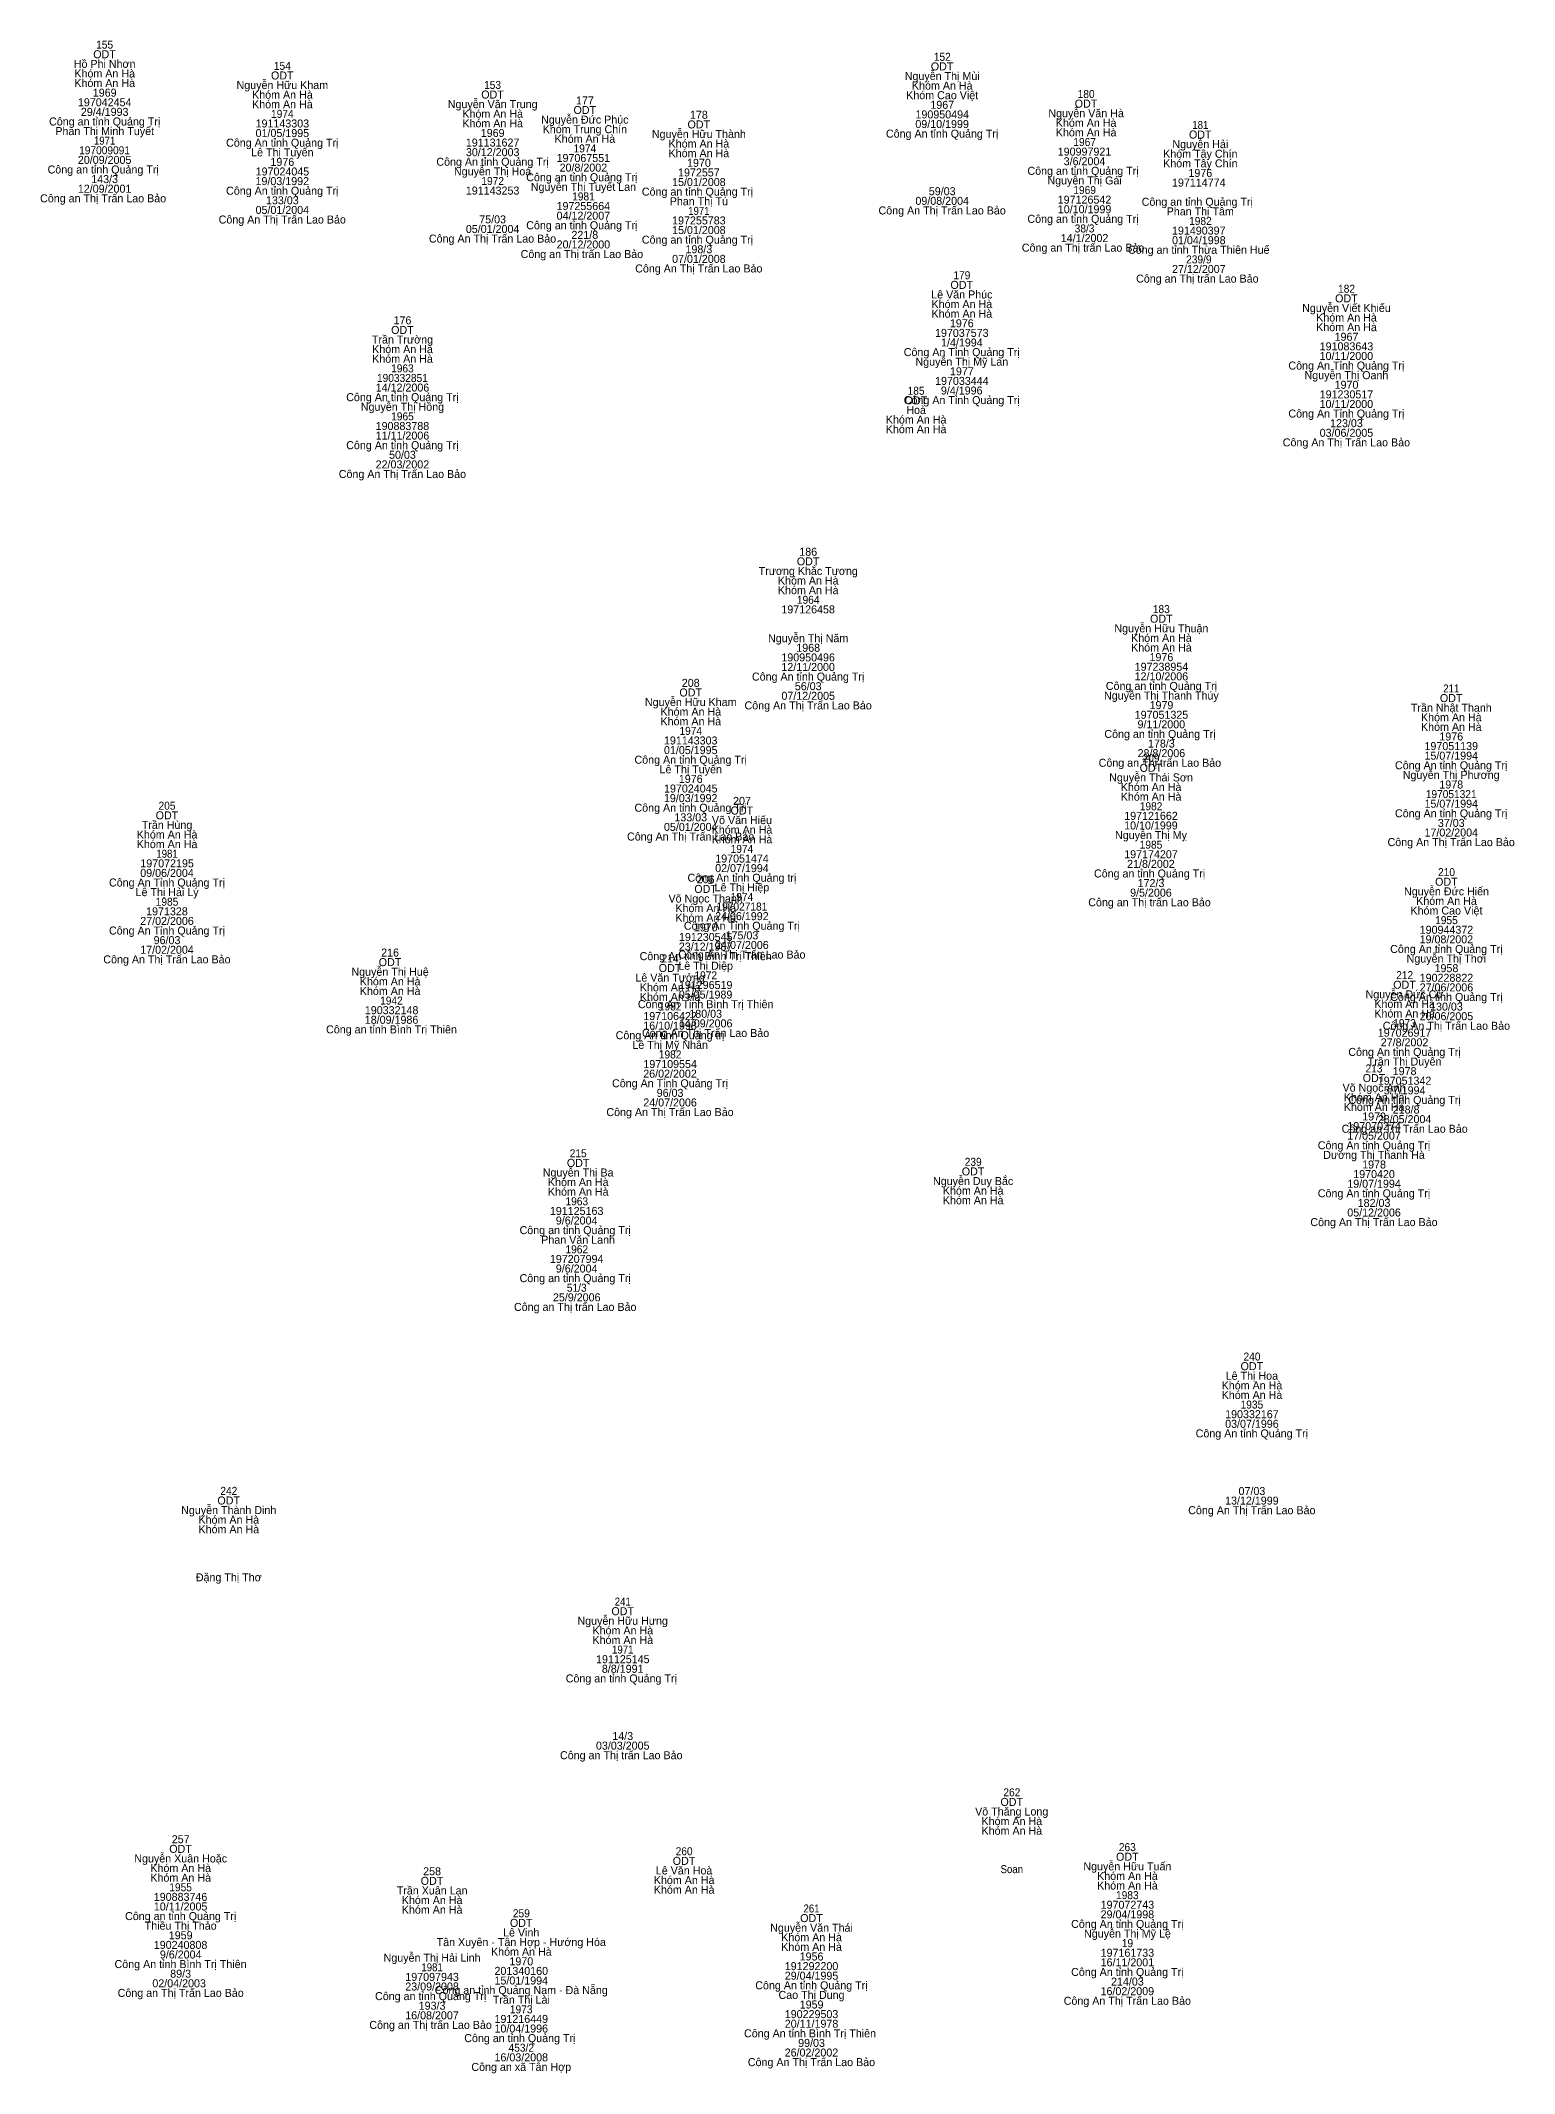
# Model space of a CAD drawing. Header units: metres. Extents: x 536493 to 536999, y 1836994 to 1837506.
# Drawn here: x 536888.7 to 536999.2, y 1837157.2 to 1837309.6 of the extents above; entities that cross this region are included whole.
import ezdxf
from ezdxf.enums import TextEntityAlignment as Align

# ---------------------------------------------------------------- set-up
doc = ezdxf.new("R2010")
doc.units = ezdxf.units.M
doc.header["$LTSCALE"] = 0.24
doc.layers.add('1', color=7, linetype='Continuous')

msp = doc.modelspace()

# ---------------------------------------------------------------- texts
at = {"layer": '1'}
for s, p in [('Hồ Phi Nhơn', (536893.51, 1837307.52)), ('ODT', (536893.505, 1837308.24)), ('Khóm An Hà', (536893.515, 1837306.8)), ('Khóm An Hà', (536893.515, 1837306.08)), ('Nguyễn Hữu Kham', (536906.84, 1837305.93)), ('ODT', (536906.835, 1837306.65)), ('Nguyễn Thị Mùi', (536956.33, 1837306.61)), ('ODT', (536956.325, 1837307.33)), ('197042454', (536893.515, 1837304.64)), ('1969', (536893.515, 1837305.36)), ('Khóm An Hà', (536906.845, 1837305.21)), ('Khóm An Hà', (536906.845, 1837304.49)), ('Nguyễn Văn Trung', (536922.615, 1837304.5)), ('ODT', (536922.605, 1837305.22)), ('177', (536929.535, 1837304.78)), ('Khóm Cao Việt', (536956.33, 1837305.17)), ('Khóm An Hà', (536956.335, 1837305.89)), ('ODT', (536967.115, 1837304.54)), ('Công an tỉnh Quảng Trị', (536893.515, 1837303.2)), ('29/4/1993', (536893.515, 1837303.92)), ('191143303', (536906.84, 1837303.05)), ('Khóm An Hà', (536922.615, 1837303.78)), ('Khóm An Hà', (536922.615, 1837303.06)), ('Nguyễn Đức Phúc', (536929.525, 1837303.34)), ('ODT', (536929.525, 1837304.06)), ('ODT', (536938.075, 1837302.98)), ('178', (536938.08, 1837303.7)), ('09/10/1999', (536956.325, 1837303.01)), ('190950494', (536956.335, 1837303.73)), ('1967', (536956.335, 1837304.45)), ('Nguyễn Văn Hà', (536967.125, 1837303.82)), ('Khóm An Hà', (536967.125, 1837303.1)), ('Phan Thị Minh Tuyết', (536893.515, 1837302.48)), ('Công An tỉnh Quảng Trị', (536906.835, 1837301.61)), ('01/05/1995', (536906.84, 1837302.33)), ('191131627', (536922.61, 1837301.62)), ('1969', (536922.615, 1837302.34)), ('Khóm Trung Chín', (536929.53, 1837302.62)), ('Khóm An Hà', (536929.535, 1837301.9)), ('Nguyễn Hữu Thành', (536938.08, 1837302.26)), ('Khóm An Hà', (536938.085, 1837301.54)), ('Công An tỉnh Quảng Trị', (536956.325, 1837302.29)), ('Khóm An Hà', (536967.125, 1837302.38)), ('Nguyễn Hải', (536975.69, 1837301.5)), ('ODT', (536975.685, 1837302.22)), ('20/09/2005', (536893.51, 1837300.32)), ('Lê Thị Tuyến', (536906.84, 1837300.89)), ('1976', (536906.84, 1837300.17)), ('Công An tỉnh Quảng Trị', (536922.605, 1837300.18)), ('30/12/2003', (536922.615, 1837300.9)), ('197067551 ', (536929.525, 1837300.46)), ('Khóm An Hà', (536938.085, 1837300.82)), ('1970', (536938.085, 1837300.1)), ('190997921 ', (536967.115, 1837300.94)), ('3/6/2004 ', (536967.115, 1837300.22)), ('Khóm Tây Chín', (536975.69, 1837300.78)), ('Khóm Tây Chín', (536975.69, 1837300.06)), ('Công an tỉnh Quảng Trị ', (536893.515, 1837299.6)), ('143/3', (536893.51, 1837298.88)), ('19/03/1992', (536906.835, 1837298.73)), ('197024045', (536906.845, 1837299.45)), ('Nguyễn Thị Hoá', (536922.61, 1837299.46)), ('Công an tỉnh Quảng Trị  ', (536929.525, 1837299.02)), ('Nguyễn Thị Tuyết Lan ', (536929.535, 1837298.3)), ('20/8/2002 ', (536929.53, 1837299.74)), ('15/01/2008', (536938.08, 1837298.66)), ('1972557', (536938.08, 1837299.38)), ('Công an tỉnh Quảng Trị  ', (536967.115, 1837299.5)), ('Nguyễn Thị Gái ', (536967.12, 1837298.78)), ('197114774 ', (536975.685, 1837298.62)), ('1976', (536975.69, 1837299.34)), ('Công an Thị Trấn Lao Bảo ', (536893.51, 1837297.44)), ('12/09/2001', (536893.51, 1837298.16)), ('Công An tỉnh Quảng Trị', (536906.835, 1837298.01)), ('133/03', (536906.84, 1837297.29)), ('191143253', (536922.61, 1837298.02)), ('197255664 ', (536929.525, 1837296.86)), ('Công an tỉnh Quảng Trị ', (536938.085, 1837297.94)), ('Phan Thị Tú', (536938.08, 1837297.22)), ('09/08/2004', (536956.33, 1837297.25)), ('59/03', (536956.33, 1837297.97)), ('197126542 ', (536967.115, 1837297.34)), ('Công an tỉnh Quảng Trị  ', (536975.685, 1837297.18)), ('Công An Thị Trấn Lao Bảo', (536906.835, 1837295.85)), ('05/01/2004', (536906.84, 1837296.57)), ('75/03', (536922.61, 1837295.86)), ('Công an tỉnh Quảng Trị  ', (536929.525, 1837295.42)), ('04/12/2007 ', (536929.53, 1837296.14)), ('197255783', (536938.08, 1837295.78)), ('Công An Thị Trấn Lao Bảo', (536956.325, 1837296.53)), ('Công an tỉnh Quảng Trị  ', (536967.115, 1837295.9)), ('10/10/1999 ', (536967.12, 1837296.62)), ('Phan Thị Tâm', (536975.685, 1837296.46)), ('Công An Thị Trấn Lao Bảo', (536922.605, 1837294.42)), ('05/01/2004', (536922.61, 1837295.14)), ('20/12/2000 ', (536929.53, 1837293.98)), ('221/8', (536929.525, 1837294.7)), ('Công an tỉnh Quảng Trị ', (536938.085, 1837294.34)), ('15/01/2008', (536938.08, 1837295.06)), ('Công an Thị trấn Lao Bảo  ', (536967.12, 1837293.74)), ('14/1/2002 ', (536967.12, 1837294.46)), ('01/04/1998 ', (536975.69, 1837294.3)), ('191490397 ', (536975.685, 1837295.02)), ('Công an Thị trấn Lao Bảo  ', (536929.53, 1837293.26)), ('07/01/2008', (536938.08, 1837292.9)), ('198/3', (536938.08, 1837293.62)), ('Công an tỉnh Thừa Thiên Huế ', (536975.685, 1837293.58)), ('Công An Thị Trấn Lao Bảo', (536938.075, 1837292.18)), ('ODT', (536957.795, 1837290.95)), ('Công an Thị trấn Lao Bảo  ', (536975.69, 1837291.42)), ('27/12/2007 ', (536975.69, 1837292.14)), ('Lê Văn Phúc', (536957.805, 1837290.23)), ('Khóm An Hà', (536957.805, 1837289.51)), ('Nguyễn Viết Khiếu', (536986.65, 1837289.22)), ('ODT', (536986.645, 1837289.94)), ('176', (536915.85, 1837288.29)), ('Khóm An Hà', (536957.805, 1837288.79)), ('1976', (536957.8, 1837288.07)), ('Khóm An Hà', (536986.655, 1837288.5)), ('Khóm An Hà', (536986.655, 1837287.78)), ('Trần Trường', (536915.85, 1837286.85)), ('Khóm An Hà', (536915.855, 1837286.13)), ('ODT', (536915.845, 1837287.57)), ('197037573', (536957.8, 1837287.35)), ('1/4/1994', (536957.805, 1837286.63)), ('191083643', (536986.65, 1837286.34)), ('1967', (536986.655, 1837287.06)), ('Khóm An Hà', (536915.855, 1837285.41)), ('Công An Tỉnh Quảng Trị', (536957.795, 1837285.91)), ('Nguyễn Thị Mỹ Lan', (536957.805, 1837285.19)), ('Công An Tỉnh Quảng Trị', (536986.645, 1837284.9)), ('10/11/2000', (536986.645, 1837285.62)), ('14/12/2006', (536915.85, 1837283.25)), ('197033444', (536957.805, 1837283.75)), ('1977', (536957.805, 1837284.47)), ('Nguyễn Thị Oanh', (536986.65, 1837284.18)), ('1970', (536986.655, 1837283.46)), ('Công An tỉnh Quảng Trị', (536915.845, 1837282.53)), ('Nguyễn Thị Hồng', (536915.85, 1837281.81)), ('Công An Tỉnh Quảng Trị', (536957.795, 1837282.31)), ('ODT', (536954.365, 1837282.29)), ('Hoà', (536954.375, 1837281.57)), ('9/4/1996', (536957.795, 1837283.03)), ('10/11/2000', (536986.645, 1837282.02)), ('191230517', (536986.65, 1837282.74)), ('190883788', (536915.845, 1837280.37)), ('Khóm An Hà', (536954.375, 1837280.85)), ('Khóm An Hà', (536954.375, 1837280.13)), ('Công An Tỉnh Quảng Trị', (536986.645, 1837281.3)), ('123/03', (536986.65, 1837280.58)), ('Công An tỉnh Quảng Trị', (536915.845, 1837278.93)), ('11/11/2006', (536915.85, 1837279.65)), ('Công An Thị Trấn Lao Bảo', (536986.645, 1837279.14)), ('03/06/2005', (536986.65, 1837279.86)), ('22/03/2002', (536915.845, 1837277.49)), ('50/03', (536915.85, 1837278.21)), ('Công An Thị Trấn Lao Bảo', (536915.845, 1837276.77)), ('186', (536946.28, 1837270.94)), ('Trương Khắc Tương', (536946.285, 1837269.5)), ('ODT', (536946.275, 1837270.22)), ('Khóm An Hà', (536946.285, 1837268.78)), ('Khóm An Hà', (536946.285, 1837268.06)), ('197126458', (536946.275, 1837266.62)), ('Nguyễn Hữu Thuận', (536972.77, 1837265.2)), ('ODT', (536972.765, 1837265.92)), ('Nguyễn Thị Năm', (536946.275, 1837264.46)), ('1968', (536946.28, 1837263.74)), ('Khóm An Hà', (536972.775, 1837264.48)), ('Khóm An Hà', (536972.775, 1837263.76)), ('190950496', (536946.275, 1837263.02)), ('12/11/2000', (536946.275, 1837262.3)), ('197238954', (536972.775, 1837262.32)), ('1976', (536972.77, 1837263.04)), ('ODT', (536937.465, 1837260.39)), ('208', (536937.47, 1837261.11)), ('Công An tỉnh Quảng Trị', (536946.275, 1837261.58)), ('56/03', (536946.28, 1837260.86)), ('Nguyễn Thị Thanh Thúy', (536972.77, 1837260.16)), ('Công an tỉnh Quảng Trị', (536972.775, 1837260.88)), ('12/10/2006', (536972.77, 1837261.6)), ('Nguyễn Hữu Kham', (536937.47, 1837259.67)), ('Khóm An Hà', (536937.475, 1837258.95)), ('Công An Thị Trấn Lao Bảo', (536946.275, 1837259.42)), ('07/12/2005', (536946.28, 1837260.14)), ('1979', (536972.775, 1837259.44)), ('Trần Nhật Thanh', (536994.515, 1837259.25)), ('ODT', (536994.505, 1837259.97)), ('Khóm An Hà', (536937.475, 1837258.23)), ('Công an tỉnh Quảng Trị ', (536972.775, 1837257.28)), ('197051325', (536972.775, 1837258.72)), ('9/11/2000', (536972.765, 1837258)), ('Khóm An Hà', (536994.515, 1837258.53)), ('Khóm An Hà', (536994.515, 1837257.81)), ('01/05/1995', (536937.47, 1837256.07)), ('191143303', (536937.47, 1837256.79)), ('28/8/2006', (536972.77, 1837255.84)), ('178/3', (536972.77, 1837256.56)), ('197051139', (536994.51, 1837256.37)), ('1976', (536994.51, 1837257.09)), ('Công An tỉnh Quảng Trị', (536937.465, 1837255.35)), ('Lê Thị Tuyến', (536937.47, 1837254.63)), ('Công an Thị trấn Lao Bảo ', (536972.77, 1837255.12)), ('Nguyễn Thái Sơn', (536971.995, 1837254.02)), ('ODT', (536971.985, 1837254.74)), ('Công An tỉnh Quảng Trị', (536994.505, 1837254.93)), ('Nguyễn Thị Phương', (536994.505, 1837254.21)), ('15/07/1994', (536994.51, 1837255.65)), ('197024045', (536937.475, 1837253.19)), ('1976', (536937.47, 1837253.91)), ('Khóm An Hà', (536971.995, 1837253.3)), ('1978', (536994.51, 1837253.49)), ('ODT', (536898.185, 1837251.18)), ('Công An tỉnh Quảng Trị', (536937.465, 1837251.75)), ('19/03/1992', (536937.465, 1837252.47)), ('ODT', (536941.305, 1837251.54)), ('207', (536941.315, 1837252.26)), ('Khóm An Hà', (536971.995, 1837252.58)), ('197121662', (536971.99, 1837251.14)), ('Công An tỉnh Quảng Trị', (536994.505, 1837251.33)), ('15/07/1994', (536994.51, 1837252.05)), ('Khóm An Hà', (536898.195, 1837249.74)), ('Trần Hùng', (536898.19, 1837250.46)), ('Công An Thị Trấn Lao Bảo', (536937.465, 1837249.59)), ('05/01/2004', (536937.47, 1837250.31)), ('133/03', (536937.47, 1837251.03)), ('Võ Văn Hiếu', (536941.31, 1837250.82)), ('Khóm An Hà', (536941.315, 1837250.1)), ('Nguyễn Thị Mỵ', (536971.99, 1837249.7)), ('10/10/1999', (536971.985, 1837250.42)), ('17/02/2004', (536994.51, 1837249.89)), ('37/03', (536994.51, 1837250.61)), ('Khóm An Hà', (536898.195, 1837249.02)), ('Khóm An Hà', (536941.315, 1837249.38)), ('197174207', (536971.99, 1837248.26)), ('Công An Thị Trấn Lao Bảo', (536994.505, 1837249.17)), ('09/06/2004', (536898.19, 1837246.86)), ('197072195', (536898.195, 1837247.58)), ('Công An tỉnh Quảng trị', (536941.31, 1837246.5)), ('02/07/1994', (536941.31, 1837247.22)), ('197051474', (536941.315, 1837247.94)), ('Công an tỉnh Quảng Trị ', (536971.995, 1837246.82)), ('21/8/2002', (536971.985, 1837247.54)), ('Công An Tỉnh Quảng Trị', (536898.185, 1837246.14)), ('Lê Thị Hải Lý', (536898.195, 1837245.42)), ('ODT', (536938.585, 1837245.66)), ('206', (536938.59, 1837246.38)), ('Lê Thị Hiệp', (536941.31, 1837245.78)), ('9/5/2006', (536971.985, 1837245.38)), ('172/3', (536971.99, 1837246.1)), ('Nguyễn Đức Hiến', (536994.155, 1837245.48)), ('ODT', (536994.145, 1837246.2)), ('1971328', (536898.185, 1837243.98)), ('Võ Ngọc Thạnh', (536938.59, 1837244.94)), ('Khóm An Hà', (536938.595, 1837244.22)), ('Khóm An Hà', (536938.595, 1837243.5)), ('24/06/1992', (536941.305, 1837243.62)), ('Công an Thị trấn Lao Bảo ', (536971.99, 1837244.66)), ('Khóm Cao Việt', (536994.15, 1837244.04)), ('Khóm An Hà', (536994.155, 1837244.76)), ('Công An Tỉnh Quảng Trị', (536898.185, 1837242.54)), ('27/02/2006', (536898.19, 1837243.26)), ('191230545', (536938.595, 1837242.06)), ('Công An Tỉnh Quảng Trị', (536941.305, 1837242.9)), ('1970', (536938.595, 1837242.78)), ('175/03', (536941.31, 1837242.18)), ('190944372', (536994.15, 1837242.6)), ('17/02/2004', (536898.19, 1837241.1)), ('96/03', (536898.19, 1837241.82)), ('216', (536914.92, 1837240.89)), ('Công An tỉnh Bình Trị Thiên', (536938.585, 1837240.62)), ('Công An Thị Trấn Lao Bảo', (536941.305, 1837240.74)), ('23/12/1987', (536938.585, 1837241.34)), ('24/07/2006', (536941.31, 1837241.46)), ('Công An tỉnh Quảng Trị', (536994.145, 1837241.16)), ('Nguyễn Thị Thơi', (536994.145, 1837240.44)), ('19/08/2002', (536994.145, 1837241.88)), ('Công An Thị Trấn Lao Bảo', (536898.185, 1837240.38)), ('Nguyễn Thị Huệ', (536914.92, 1837239.45)), ('ODT', (536914.915, 1837240.17)), ('Lê Văn Tưởng', (536935.925, 1837239.01)), ('ODT', (536935.915, 1837239.73)), ('Lê Thị Diệp', (536938.59, 1837239.9)), ('190228822', (536994.15, 1837239)), ('1958', (536994.15, 1837239.72)), ('Khóm An Hà', (536914.925, 1837238.73)), ('Khóm An Hà', (536914.925, 1837238.01)), ('Khóm An Hà', (536935.925, 1837238.29)), ('Khóm An Hà', (536935.925, 1837237.57)), ('05/05/1989', (536938.585, 1837237.74)), ('191296519', (536938.59, 1837238.46)), ('Nguyễn Đức Cử', (536991.005, 1837237.76)), ('Công An tỉnh Quảng Trị', (536994.145, 1837237.56)), ('ODT', (536991.005, 1837238.48)), ('27/06/2006', (536994.15, 1837238.28)), (' 18/09/1986', (536914.92, 1837235.85)), (' 190332148', (536914.925, 1837236.57)), ('Công An Tỉnh Bình Trị Thiên', (536938.59, 1837237.02)), ('197106422', (536935.92, 1837236.13)), ('180/03', (536938.59, 1837236.3)), ('Khóm An Hà', (536991.015, 1837237.04)), ('Khóm An Hà', (536991.015, 1837236.32)), ('20/06/2005', (536994.15, 1837236.12)), ('130/03', (536994.15, 1837236.84)), (' Công an tỉnh Bình Trị Thiên', (536914.915, 1837235.13)), ('Công An tỉnh Quảng trị', (536935.92, 1837234.69)), ('Công An Thị Trấn Lao Bảo', (536938.585, 1837234.86)), ('16/10/1998', (536935.92, 1837235.41)), ('14/09/2006', (536938.59, 1837235.58)), ('197026917', (536991.01, 1837234.88)), ('Công An Thị Trấn Lao Bảo', (536994.145, 1837235.4)), ('Lê Thị Mỹ Nhân', (536935.925, 1837233.97)), ('Công An tỉnh Quảng Trị', (536991.005, 1837233.44)), ('27/8/2002', (536991.005, 1837234.16)), ('26/02/2002', (536935.915, 1837231.81)), ('197109554', (536935.925, 1837232.53)), ('ODT', (536988.715, 1837231.48)), ('Trần Thị Duyên', (536991.01, 1837232.72)), ('1978', (536991.01, 1837232)), ('Công An Tỉnh Quảng Trị', (536935.915, 1837231.09)), ('96/03', (536935.92, 1837230.37)), ('Võ Ngọc Anh', (536988.72, 1837230.76)), ('Khóm An Hà', (536988.725, 1837230.04)), ('Công An tỉnh Quảng Trị', (536991.005, 1837229.84)), ('197051342', (536991.01, 1837231.28)), ('5/7/1994', (536991.015, 1837230.56)), ('Công An Thị Trấn Lao Bảo', (536935.915, 1837228.93)), ('24/07/2006', (536935.92, 1837229.65)), ('Khóm An Hà', (536988.725, 1837229.32)), ('1979', (536988.725, 1837228.6)), ('28/05/2004', (536991.01, 1837228.4)), (' 218/8', (536991.015, 1837229.12)), ('Công an Thị Trấn Lao Bảo', (536991.015, 1837227.68)), ('17/05/2007', (536988.715, 1837227.16)), ('197070274', (536988.725, 1837227.88)), ('Công An tỉnh Quảng Trị', (536988.715, 1837226.44)), ('Dương Thị Thanh Hà', (536988.715, 1837225.72)), ('Nguyễn Thị Ba', (536929.025, 1837224.4)), ('Khóm An Hà', (536929.035, 1837223.68)), ('ODT', (536929.025, 1837225.12)), ('Nguyễn Duy Bắc', (536958.65, 1837223.76)), ('ODT', (536958.645, 1837224.48)), ('1970420', (536988.72, 1837224.28)), ('1978', (536988.72, 1837225)), ('Khóm An Hà', (536929.035, 1837222.96)), ('Khóm An Hà', (536958.655, 1837223.04)), ('Khóm An Hà', (536958.655, 1837222.32)), ('Công An tỉnh Quảng Trị', (536988.715, 1837222.84)), ('19/07/1994', (536988.72, 1837223.56)), ('191125163 ', (536929.025, 1837221.52)), ('9/6/2004 ', (536929.025, 1837220.8)), ('Công An Thị Trấn Lao Bảo', (536988.715, 1837220.68)), ('05/12/2006', (536988.72, 1837221.4)), ('182/03', (536988.72, 1837222.12)), ('Công an tỉnh Quảng Trị  ', (536929.025, 1837220.08)), ('Phan Văn Lanh', (536929.025, 1837219.36)), ('197207994 ', (536929.025, 1837217.92)), ('Công an tỉnh Quảng Trị  ', (536929.025, 1837216.48)), ('9/6/2004 ', (536929.025, 1837217.2)), ('25/9/2006 ', (536929.03, 1837215.04)), ('Công an Thị trấn Lao Bảo  ', (536929.03, 1837214.32)), ('Khóm An Hà', (536979.565, 1837208.44)), ('Lê Thị Hoa', (536979.555, 1837209.16)), ('ODT', (536979.555, 1837209.88)), ('Khóm An Hà', (536979.565, 1837207.72)), ('03/07/1996', (536979.56, 1837205.56)), ('190332167', (536979.56, 1837206.28)), ('Công An tỉnh Quảng Trị', (536979.555, 1837204.84)), ('ODT', (536902.815, 1837199.81)), ('13/12/1999', (536979.555, 1837199.8)), ('07/03', (536979.56, 1837200.52)), ('Nguyễn Thành Dinh', (536902.82, 1837199.09)), ('Khóm An Hà', (536902.825, 1837198.37)), ('Công An Thị Trấn Lao Bảo', (536979.555, 1837199.08)), ('Khóm An Hà', (536902.825, 1837197.65)), ('Đặng Thị Thơ', (536902.82, 1837194.05)), ('Nguyễn Hữu Hưng', (536932.365, 1837190.79)), ('ODT', (536932.365, 1837191.51)), ('Khóm An Hà', (536932.375, 1837190.07)), ('Khóm An Hà', (536932.375, 1837189.35)), ('191125145', (536932.375, 1837187.91)), ('8/8/1991', (536932.365, 1837187.19)), ('Công an tỉnh Quảng Trị ', (536932.375, 1837186.47)), ('03/03/2005', (536932.37, 1837181.43)), ('14/3', (536932.37, 1837182.15)), ('Công an Thị trấn Lao Bảo ', (536932.37, 1837180.71)), ('Võ Thăng Long', (536961.545, 1837176.49)), ('ODT', (536961.545, 1837177.21)), ('Khóm An Hà', (536961.555, 1837175.77)), ('Khóm An Hà', (536961.555, 1837175.05)), ('ODT', (536899.205, 1837173.69)), ('257', (536899.215, 1837174.41)), ('Nguyễn Xuân Hoặc', (536899.215, 1837172.97)), ('Khóm An Hà', (536899.215, 1837172.25)), ('258', (536918.07, 1837172.01)), ('Lê Văn Hoà', (536936.97, 1837172.07)), ('ODT', (536936.965, 1837172.79)), ('Nguyễn Hữu Tuấn', (536970.22, 1837172.38)), ('ODT', (536970.215, 1837173.1)), ('Khóm An Hà', (536899.215, 1837171.53)), ('Trần Xuân Lạn', (536918.075, 1837170.57)), ('ODT', (536918.065, 1837171.29)), ('Khóm An Hà', (536936.975, 1837171.35)), ('Khóm An Hà', (536936.975, 1837170.63)), ('Khóm An Hà', (536970.225, 1837171.66)), ('Khóm An Hà', (536970.225, 1837170.94)), ('190883746', (536899.205, 1837170.09)), ('10/11/2005', (536899.21, 1837169.37)), ('Khóm An Hà', (536918.075, 1837169.85)), ('Khóm An Hà', (536918.075, 1837169.13)), ('197072743', (536970.22, 1837169.5)), ('Công an tỉnh Quảng Trị', (536899.215, 1837168.65)), ('Thiều Thị Thảo', (536899.215, 1837167.93)), ('Lê Vinh', (536924.755, 1837167.42)), ('ODT', (536924.755, 1837168.14)), ('Nguyễn Văn Thái', (536946.53, 1837167.78)), ('ODT', (536946.525, 1837168.5)), ('Công An tỉnh Quảng Trị', (536970.215, 1837168.06)), ('Nguyễn Thị Mỹ Lệ', (536970.225, 1837167.34)), ('29/04/1998', (536970.22, 1837168.78)), ('190240808', (536899.205, 1837166.49)), ('9/6/2004', (536899.215, 1837165.77)), ('1959', (536899.215, 1837167.21)), ('Tân Xuyên - Tân Hợp - Hướng Hóa', (536924.76, 1837166.7)), ('Khóm An Hà', (536924.765, 1837165.98)), ('Khóm An Hà', (536946.535, 1837167.06)), ('Khóm An Hà', (536946.535, 1837166.34)), ('197161733', (536970.22, 1837165.9)), ('Công An tỉnh Bình Trị Thiên', (536899.205, 1837165.05)), ('89/3', (536899.21, 1837164.33)), ('Nguyễn Thị Hải Linh', (536918.07, 1837165.53)), ('201340160', (536924.76, 1837164.54)), ('1970', (536924.765, 1837165.26)), ('191292200', (536946.53, 1837164.9)), ('1956', (536946.53, 1837165.62)), ('Công An tỉnh Quảng Trị', (536970.215, 1837164.46)), ('16/11/2001', (536970.22, 1837165.18)), ('Công an Thị Trấn Lao Bảo', (536899.215, 1837162.89)), ('02/04/2003 ', (536899.21, 1837163.61)), ('23/09/2008', (536918.07, 1837163.37)), ('197097943', (536918.07, 1837164.09)), ('Công an tỉnh Quảng Nam - Đà Nẵng', (536924.76, 1837163.1)), ('15/01/1994', (536924.76, 1837163.82)), ('Công An tỉnh Quảng Trị', (536946.525, 1837163.46)), ('Cao Thị Dung', (536946.53, 1837162.74)), ('29/04/1995', (536946.53, 1837164.18)), ('16/02/2009', (536970.215, 1837163.02)), ('214/03', (536970.22, 1837163.74)), ('Công an tỉnh Quảng Trị ', (536918.075, 1837162.65)), ('16/08/2007', (536918.065, 1837161.21)), ('193/3', (536918.07, 1837161.93)), ('Trần Thị Lài', (536924.765, 1837162.38)), ('190229503', (536946.53, 1837161.3)), ('1959', (536946.535, 1837162.02)), ('Công An Thị Trấn Lao Bảo', (536970.215, 1837162.3)), ('Công an Thị trấn Lao Bảo ', (536918.07, 1837160.49)), ('191216449', (536924.76, 1837160.94)), ('10/04/1996', (536924.76, 1837160.22)), ('Công An tỉnh Bình Trị Thiên ', (536946.53, 1837159.86)), ('20/11/1978', (536946.53, 1837160.58)), ('Công an tỉnh Quảng Trị ', (536924.765, 1837159.5)), ('26/02/2002', (536946.525, 1837158.42)), ('99/03', (536946.53, 1837159.14)), ('Công an xã Tân Hợp', (536924.76, 1837157.34)), ('16/03/2008', (536924.76, 1837158.06)), ('Công An Thị Trấn Lao Bảo', (536946.525, 1837157.7))]:
    msp.add_text(s, height=0.6, dxfattribs=at).set_placement(p, align=Align.CENTER)
for s, width, p in [('155', 0.95, (536893.51, 1837308.96)), ('152', 0.95, (536956.335, 1837308.05)), ('154', 0.95, (536906.84, 1837307.37)), ('153', 0.95, (536922.605, 1837305.94)), ('180', 0.95, (536967.125, 1837305.26)), ('1974', 0.95, (536906.84, 1837303.77)), ('181', 0.9, (536975.69, 1837302.94)), ('1971', 0.9, (536893.51, 1837301.76)), ('1967 ', 0.95, (536967.12, 1837301.66)), ('197009091', 0.95, (536893.505, 1837301.04)), ('1974', 0.95, (536929.53, 1837301.18)), ('1972', 0.95, (536922.615, 1837298.74)), ('1981 ', 0.95, (536929.53, 1837297.58)), ('1969 ', 0.95, (536967.12, 1837298.06)), ('1971', 0.9, (536938.08, 1837296.5)), ('1982', 0.95, (536975.695, 1837295.74)), ('38/3 ', 0.95, (536967.115, 1837295.18)), ('239/9 ', 0.95, (536975.685, 1837292.86)), ('179', 0.95, (536957.805, 1837291.67)), ('182', 0.95, (536986.655, 1837290.66)), ('1963', 0.95, (536915.845, 1837284.69)), ('190332851', 0.95, (536915.845, 1837283.97)), ('185', 0.95, (536954.37, 1837283.01)), ('1965', 0.95, (536915.85, 1837281.09)), ('1964', 0.95, (536946.28, 1837267.34)), ('183', 0.95, (536972.765, 1837266.64)), ('211', 0.9, (536994.51, 1837260.69)), ('1974', 0.95, (536937.47, 1837257.51)), ('209', 0.95, (536971.995, 1837255.46)), ('197051321', 0.95, (536994.505, 1837252.77)), ('205', 0.95, (536898.19, 1837251.9)), ('1982', 0.95, (536971.995, 1837251.86)), ('1981', 0.9, (536898.19, 1837248.3)), ('1974', 0.95, (536941.31, 1837248.66)), ('1985', 0.95, (536971.99, 1837248.98)), ('210', 0.95, (536994.155, 1837246.92)), ('1974', 0.95, (536941.31, 1837245.06)), ('1985', 0.95, (536898.19, 1837244.7)), ('197027181', 0.95, (536941.305, 1837244.34)), ('1955', 0.95, (536994.15, 1837243.32)), ('214', 0.95, (536935.92, 1837240.45)), ('1972', 0.95, (536938.595, 1837239.18)), ('212', 0.95, (536991.015, 1837239.2)), (' 1942', 0.95, (536914.915, 1837237.29)), ('1982', 0.95, (536935.925, 1837236.85)), ('1973', 0.95, (536991.005, 1837235.6)), ('1982', 0.95, (536935.925, 1837233.25)), ('213', 0.95, (536988.715, 1837232.2)), ('215', 0.95, (536929.03, 1837225.84)), ('239', 0.95, (536958.655, 1837225.2)), ('1963 ', 0.95, (536929.03, 1837222.24)), ('1962 ', 0.95, (536929.03, 1837218.64)), ('51/3 ', 0.95, (536929.025, 1837215.76)), ('240', 0.95, (536979.565, 1837210.6)), ('1935', 0.95, (536979.56, 1837207)), ('242', 0.95, (536902.825, 1837200.53)), ('241', 0.9, (536932.37, 1837192.23)), ('1971', 0.9, (536932.37, 1837188.63)), ('262', 0.95, (536961.555, 1837177.93)), ('260', 0.95, (536936.975, 1837173.51)), ('263', 0.95, (536970.215, 1837173.82)), ('Soan', 0.9, (536961.55, 1837172.17)), ('1955', 0.95, (536899.21, 1837170.81)), ('259', 0.95, (536924.765, 1837168.86)), ('261', 0.9, (536946.53, 1837169.22)), ('1983', 0.95, (536970.215, 1837170.22)), ('19', 0.95, (536970.225, 1837166.62)), ('1981', 0.9, (536918.07, 1837164.81)), ('1973', 0.95, (536924.755, 1837161.66)), ('453/2', 0.95, (536924.76, 1837158.78))]:
    msp.add_text(s, height=0.6, dxfattribs=dict(at, width=width)).set_placement(p, align=Align.CENTER)

doc.saveas('drawing.dxf')
